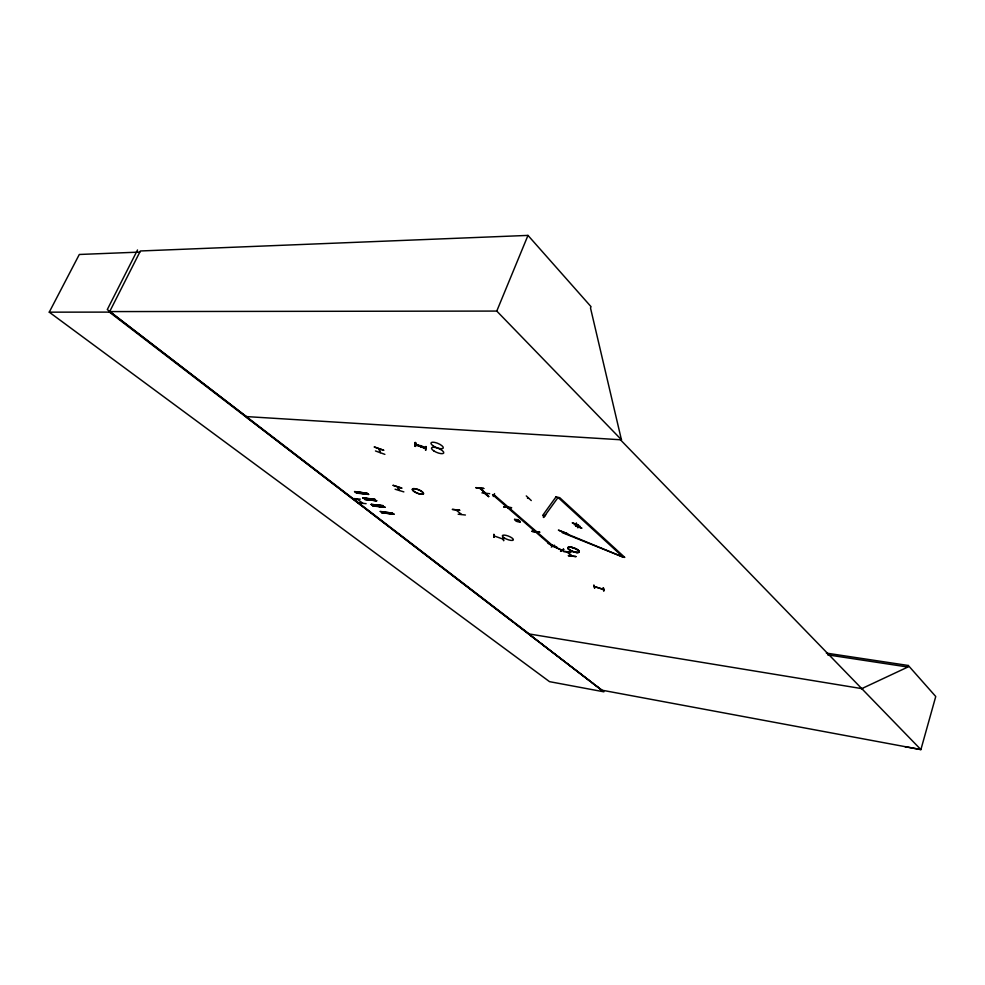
<?xml version="1.0" encoding="UTF-8"?>
<svg xmlns="http://www.w3.org/2000/svg" width="985" height="985" viewBox="0 0 985 985"><rect width="100%" height="100%" fill="white"/><g stroke="black" fill="none" stroke-linecap="round" stroke-linejoin="round"><path stroke-width="1.48" d="M414.956 446.242C414.192 441.145 416.889 441.194 415.498 446.451L415.067 442.474M415.522 442.573L415.485 446.291M531.272 500.565L526.273 495.911M419.955 446.045L420.78 446.71M425.434 450.022L425.963 446.587M425.939 446.5L425.865 450.256M375.457 450.958L384.876 454.368M378.966 448.704L379.939 452.46M575.966 556.562L568.246 555.675L575.979 556.599M359.623 502.99L366.112 503.68M458.16 514.219L465.412 515.02M481.924 492.882L489.68 493.694M531.912 531.198L539.595 531.986M532.097 531.432L539.792 532.294L532.097 531.358M415.571 444.703L425.409 448.335M395.096 489.225L403.85 491.884M562.891 532.38L562.804 531.962M861.764 688.626L907.862 667.03L908.305 665.491L826.341 653.104M380.345 452.608L379.287 448.815M567.582 533.821L558.396 530.127L567.668 533.735M516.756 521.311L520.265 521.681L517.839 519.686L514.576 519.341L516.719 521.385L514.539 519.403M516.94 521.471L520.191 521.828M517.839 519.686L520.24 521.767M245.585 416.532L621.51 439.827L496.772 311.075L527.985 235.403L140.375 250.978L109.421 312.11L49.25 312.159L79.305 254.475L139.808 252.086M556.857 547.069L548.017 543.351M353.824 498.595L360.301 499.161M425.421 447.879L415.522 444.173L425.36 448.027M137.518 249.968L107.291 309.561L246.299 416.581M494.532 493.596L493.276 496.514M495.049 495.714L494.101 495.32M393.187 485.42L401.966 488.178L393.101 485.285M543.104 515.574L544.139 516.005M543.683 517.507L545.678 514.761L543.277 517.187M570.82 552.129L563.42 551.465M563.395 551.354L570.808 552.154M488.535 496.538L483.093 491.81L488.843 496.563M511.424 507.632L503.914 506.979M552.585 545.308L552.302 545.148M483.61 488.375L475.853 487.612M483.894 488.535L476.124 487.92M459.552 510.156L452.275 509.393L459.786 510.304M594.829 588.033L593.832 584.991L594.398 587.971M456.067 510.058L456.474 510.144M493.904 537.367L494.199 534.523M551.329 547.106L554.543 545.197M485.617 493.066L479.867 488.326L485.359 493.042M397.435 486.849L399.134 490.431M507.681 507.484L508.555 508.001L507.952 507.521M535.791 531.654L535.286 531.174M572.199 556.156L567.372 551.945M563.715 549.347L560.884 551.378M563.334 549.137L560.502 551.12L563.715 549.384M380.112 511.412L392.535 513.16M383.005 505.711L371.283 504.406M383.362 505.982L371.32 504.615L383.325 505.958M384.421 506.844L372.81 505.736M373.155 506.007L385.012 507.287L372.712 505.514M376.553 500.675L364.795 499.383M368.55 494.421L367.959 493.965M486.258 494.187L486.898 494.236M494.285 535.988L503.101 539.127M528.28 498.164L527.504 498.09L528.6 498.385M603.115 589.399L594.583 586.617L603.029 589.239M494.162 495.221L495.024 495.553M397.977 487.316L399.417 490.235M487.046 494.445L486.393 494.359M528.452 498.373L527.591 498.114M496.772 311.075L109.68 311.592L529.24 633.971M553.25 546.281L561.758 550.209M483.069 491.86L488.498 496.588M355.129 492.057L367.122 493.276L354.526 491.577L367.085 493.288M368.156 493.953L356.016 492.734L368.525 494.236M356.422 493.066L368.599 494.445M503.643 506.844L511.658 507.78M374.891 499.186L362.775 497.967L375.347 499.703L362.973 497.954M364.487 499.309L376.762 500.848M372.515 505.527L385.049 507.287M380.432 511.646L392.572 513.16M393.569 513.813L381.786 512.692M381.749 512.705L393.914 514.084M394 514.281L382.045 512.742M827.572 654.84L907.862 667.03M862.688 688.774L528.563 633.86L515.155 623.567M904.981 746.667L920.889 749.597L935.75 696.506L908.305 665.491M571.879 556.082L567.163 551.994M362.049 502.695L362.677 503.15L356.952 498.952M374.325 446.894L383.854 450.317L374.386 447.116M503.027 537.564L503.667 540.753L503.175 537.551M419.93 445.454L424.153 447.018M415.51 444.801L425.385 448.421M553.336 546.318L561.856 550.147M49.25 312.159L549.531 681.657L603.891 691.815L109.421 312.11M246.804 417.468L338.286 487.723M340.724 489.607L363.896 507.398M366.334 509.27L389.518 527.073M391.956 528.945L512.705 621.683M593.487 683.725L529.77 634.783L538.315 641.37M595.888 685.572L601.897 690.177L920.889 749.597L620.353 439.692L621.424 439.753L590.508 307.985L591.025 306.667L527.985 235.403M540.753 643.242L563.9 661.07M566.338 662.942L589.486 680.758M591.923 682.642L601.675 690.14M603.103 587.86L603.583 590.754M456.141 510.107L461.546 514.404M507.755 507.583L508.482 507.977M376.529 500.675L364.536 499.333M383.153 505.65L371.074 504.394L371.628 504.677M493.768 534.313L493.965 537.342M515.82 519.834L518.984 521.25L515.82 519.834M556.156 496.686L542.673 515.438L544.483 516.189L558.052 497.474L559.677 497.622L624.773 557.387L623.197 557.202L558.052 497.474L556.156 496.686M562.595 532.122L562.201 532.614L623.394 557.227L562.595 532.122M576.508 523.281L575.203 523.823L572.223 522.85L574.969 523.983L574.317 524.746L575.597 524.205L578.626 525.202L575.831 524.057L576.508 523.281M579.808 526.273L578.503 526.815L575.523 525.842L578.257 526.975L577.616 527.726L578.885 527.197L581.913 528.194L579.131 527.049L579.808 526.273M494.064 494.815L492.549 494.667L551.058 545.358L552.536 545.53L494.064 494.815M603.448 588.033L603.953 591L603.46 588.02M504.283 537.933A5.873 1.748 21.2 0 0 513.296 540.002A5.873 1.748 21.2 0 0 506.044 535.372A5.873 1.748 21.2 0 0 504.283 537.933M414.513 491.774A6.045 1.835 22.4 0 0 423.501 493.781A6.045 1.835 22.4 0 0 415.744 488.856A6.045 1.835 22.4 0 0 414.513 491.774A6.033 1.822 22.4 0 0 423.488 493.781A6.033 1.822 22.4 0 0 415.744 488.868A6.033 1.822 22.4 0 0 414.513 491.786M433.301 445.959A6.649 2.216 22.6 0 0 443.25 448.027A6.649 2.216 22.6 0 0 434.791 442.425A6.649 2.216 22.6 0 0 433.301 445.959M433.843 450.921A6.587 2.179 22.5 0 0 443.718 452.989A6.587 2.179 22.5 0 0 435.333 447.449A6.587 2.179 22.5 0 0 433.843 450.921M569.625 549.95A6.033 1.847 20.4 0 0 579.057 552.105A6.021 1.835 20.4 0 0 571.866 547.389A6.058 1.847 20.4 0 0 569.613 549.938A6.058 1.847 20.4 0 0 579.094 552.105A6.058 1.847 20.4 0 0 571.866 547.377A6.033 1.847 20.4 0 0 569.625 549.95A6.021 1.835 20.4 0 0 579.057 552.092A6.033 1.847 20.4 0 0 571.866 547.401A6.021 1.835 20.4 0 0 569.638 549.925"/></g></svg>
